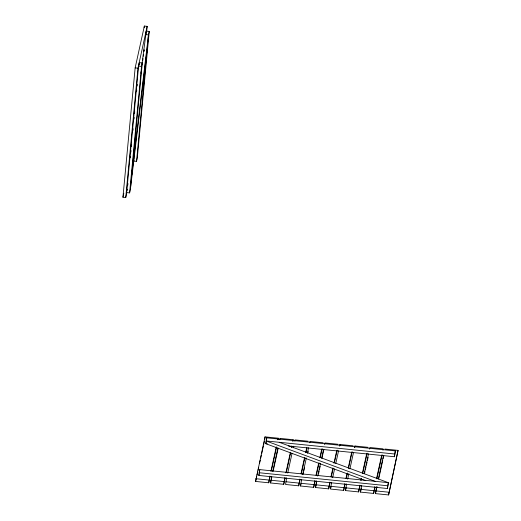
<?xml version="1.0" encoding="UTF-8"?>
<svg xmlns="http://www.w3.org/2000/svg" width="521" height="521" viewBox="0 0 521 521"><rect width="100%" height="100%" fill="white"/><g stroke="black" fill="none" stroke-linecap="round" stroke-linejoin="round"><path stroke-width="0.78" d="M126.785 192.783L125.743 197.518L122.93 197.231L135.154 67.899L144.35 26.05L147.163 26.337L146.701 31.188M125.743 197.518L137.961 68.186L147.163 26.337M130.367 189.41L142.311 62.943L139.354 62.644L138.593 66.134L126.642 192.594L129.599 192.894L130.367 189.41L147.117 49.28M127.788 185.118L127.938 183.516M130.367 157.804L130.517 156.189M130.901 152.158L131.051 150.543M131.435 146.512L131.585 144.897M132.959 130.387L133.109 128.772M134.027 119.094L134.177 117.479M134.555 113.448L134.711 111.839M136.613 91.676L136.769 90.061M137.147 86.03L137.303 84.422M139.127 65.066L139.283 63.451M144.2 27.665L144.35 26.05M129.599 192.894L141.549 66.434L142.311 62.943M133.65 160.26L133.877 157.843M134.184 154.62L134.333 153.005M143.933 51.397L144.089 49.782L143.874 51.397M145.984 34.34L146.29 31.123L149.247 31.423L137.297 157.883L136.528 161.367L133.571 161.067M136.528 161.367L148.478 34.907L149.247 31.423M270.119 476.461L268.732 482.778L255.577 481.443L265.033 436.865L278.188 438.2L278.058 439.568M258.813 475.452L259.758 469.616L388.36 482.674L387.416 488.509L258.813 475.452L259.158 473.902M259.497 472.345L259.758 469.616M264.772 439.594L265.033 436.865M266.615 439.21L266.739 437.848L395.341 450.906L394.404 456.735L288.445 445.983M268.732 482.778L269.858 476.103M285.104 477.985L283.717 484.302L270.562 482.967L271.688 476.285M279.888 439.75L280.018 438.382L293.173 439.724L293.043 441.085M283.717 484.302L284.844 477.62M286.667 477.809L285.547 484.484L298.702 485.819L300.089 479.502M294.873 441.274L295.003 439.906L308.158 441.241M298.702 485.819L299.829 479.144M315.075 481.026L313.688 487.343L300.526 486.008L301.652 479.327M309.858 442.791L309.988 441.43L323.144 442.765M313.688 487.343L314.808 480.662M330.06 482.55L328.666 488.867L315.511 487.526L316.638 480.85M328.666 488.867L329.793 482.185M331.623 482.374L330.496 489.05L343.652 490.385L345.045 484.068M339.829 445.839L339.959 444.472L353.114 445.807M343.652 490.385L344.778 483.709M360.031 485.592L358.637 491.909L345.482 490.574L346.608 483.892M354.814 447.357L354.944 445.996L368.1 447.331M358.637 491.909L359.764 485.227M375.016 487.109L373.622 493.426L360.467 492.091L361.594 485.416M373.622 493.426L374.749 486.751M384.915 449.037L398.07 450.372L388.607 494.95L375.452 493.615L376.579 486.933M382.955 450.216L383.085 448.848L369.93 447.513L369.578 449.095M387.416 488.509L388.36 482.674L279.217 442.283M388.607 494.95L398.07 450.372M394.404 456.735L395.341 450.906M140.898 73.266L141.093 71.651M141.478 68.433L141.673 66.818M141.959 64.402L146.29 31.123M142.819 60.254L143.008 58.645M143.295 56.229L143.49 54.614M131.722 175.036L148.478 34.907L145.522 34.607M122.93 197.231L123.803 193.284M127.104 190.504L127.411 189.11M133.031 164.356L133.897 160.409M255.577 481.443L256.619 476.708M256.964 475.126L257.661 471.967M258.006 470.391L258.696 467.233M259.569 463.28L260.259 460.121M260.611 458.545L261.301 455.387M261.653 453.811L262.343 450.652M262.695 449.069L263.385 445.911M263.737 444.335L264.427 441.176M266.739 437.848L265.801 443.684L365.768 480.681M266.485 440.577L265.801 443.684L267.416 443.846M270.9 471.362L276.28 446.888M277.843 439.776L278.188 438.2M271.337 470.932L276.54 447.246M272.724 471.551L277.934 447.858M270.562 482.967L271.773 477.438M273.16 471.121L278.025 449.011M285.886 472.886L290.399 452.352M291.441 447.617L291.786 446.041M292.828 441.3L293.173 439.724M286.322 472.456L290.659 452.716M287.709 473.068L292.053 453.329M293.264 447.806L293.616 446.223M301.04 473.615L304.511 457.822M305.729 452.3L306.771 447.559M301.301 473.98L304.948 457.399M305.99 452.658L307.032 447.923M302.694 474.592L306.341 458.011M307.383 453.27L308.601 447.747M300.526 486.008L300.877 484.426M303.131 474.162L303.483 472.586M303.828 471.004L304.524 467.845M307.82 452.847L308.165 451.264M316.026 475.139L318.631 463.293M319.842 457.764L321.757 449.082M316.286 475.497L319.067 462.863M320.285 457.34L322.193 448.653M317.68 476.116L320.461 463.482M321.672 457.952L323.587 449.265M324.629 444.53L324.974 442.948L338.129 444.283M315.511 487.526L316.553 482.791M318.468 474.103L319.158 470.945M319.51 469.369L320.2 466.21M321.939 458.311L323.847 449.63M331.011 476.656L332.919 467.975M333.961 463.234L336.742 450.6M331.271 477.021L333.186 468.333M334.397 462.811L337.178 450.177M332.665 477.633L334.573 468.946M335.791 463.423L338.572 450.789M339.607 446.048L339.959 444.472M330.672 488.262L331.017 486.679M345.996 478.18L347.038 473.446M348.249 467.917L351.727 452.124M346.257 478.545L347.474 473.016M348.516 468.275L352.163 451.694M347.65 479.157L348.868 473.628M349.91 468.893L353.551 452.313M354.593 447.572L354.944 445.996M345.482 490.574L346.178 487.415M360.806 480.492L361.157 478.91M362.369 473.387L366.712 453.648M361.242 480.062L361.594 478.486M362.805 472.957L367.149 453.218M364.199 473.569L368.536 453.83M360.467 492.091L361.34 488.144M364.635 473.14L364.98 471.564M365.332 469.981L366.022 466.829M366.374 465.246L367.064 462.088M367.416 460.512L368.106 457.353M376.488 478.851L381.691 455.165M376.924 478.428L382.134 454.735M378.318 479.04L383.521 455.354M375.452 493.615L377.015 486.51M378.754 478.61L382.746 460.453M383.091 458.871L383.788 455.712M138.593 66.134L141.549 66.434M135.154 67.899L137.961 68.186M394.657 454.006L266.062 440.948L375.179 481.339M259.074 472.723L387.676 485.774M255.831 478.714L268.986 480.049M270.816 480.232L283.971 481.567M285.801 481.756L298.956 483.091M300.786 483.28L313.942 484.615M315.772 484.797L328.927 486.132M330.757 486.321L343.912 487.656M345.742 487.838L358.897 489.18M360.727 489.362L373.883 490.697M375.713 490.886L388.868 492.221"/></g></svg>
